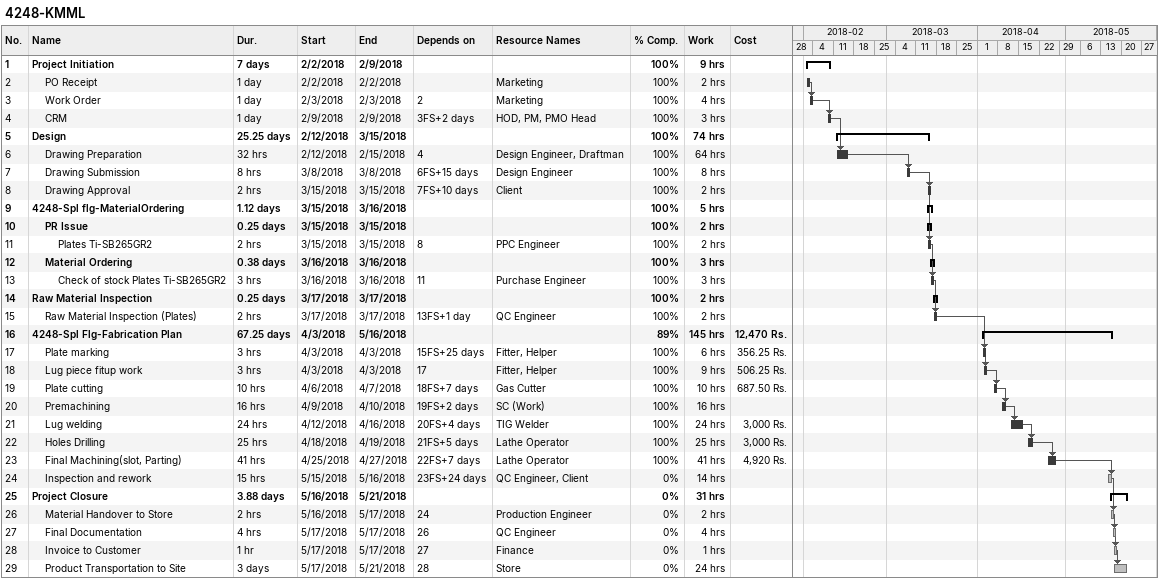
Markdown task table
4248-KMML

| ID | Level | Task | Duration | Start | Finish | Predecessors | Resources | % complete | Work (h) | Cost (Rs.) |
|---|---|---|---|---|---|---|---|---|---|---|
| 1 | 1 | **Project Initiation** | 7d | 2018-02-02 | 2018-02-09 |  |  | 100 | 9 |  |
| 2 | 2 | PO Receipt | 1d | 2018-02-02 | 2018-02-02 |  | Marketing | 100 | 2 |  |
| 3 | 2 | Work Order | 1d | 2018-02-03 | 2018-02-03 | 2 | Marketing | 100 | 4 |  |
| 4 | 2 | CRM | 1d | 2018-02-09 | 2018-02-09 | 3FS+2d | HOD, PM, PMO Head | 100 | 3 |  |
| 5 | 1 | **Design** | 25.25d | 2018-02-12 | 2018-03-15 |  |  | 100 | 74 |  |
| 6 | 2 | Drawing Preparation | 32h | 2018-02-12 | 2018-02-15 | 4 | Design Engineer, Draftman | 100 | 64 |  |
| 7 | 2 | Drawing Submission | 8h | 2018-03-08 | 2018-03-08 | 6FS+15d | Design Engineer | 100 | 8 |  |
| 8 | 2 | Drawing Approval | 2h | 2018-03-15 | 2018-03-15 | 7FS+10d | Client | 100 | 2 |  |
| 9 | 1 | **4248-Spl flg-MaterialOrdering** | 1.12d | 2018-03-15 | 2018-03-16 |  |  | 100 | 5 |  |
| 10 | 2 | **PR Issue** | 0.25d | 2018-03-15 | 2018-03-15 |  |  | 100 | 2 |  |
| 11 | 3 | Plates Ti-SB265GR2 | 2h | 2018-03-15 | 2018-03-15 | 8 | PPC Engineer | 100 | 2 |  |
| 12 | 2 | **Material Ordering** | 0.38d | 2018-03-16 | 2018-03-16 |  |  | 100 | 3 |  |
| 13 | 3 | Check of stock Plates Ti-SB265GR2 | 3h | 2018-03-16 | 2018-03-16 | 11 | Purchase Engineer | 100 | 3 |  |
| 14 | 1 | **Raw Material Inspection** | 0.25d | 2018-03-17 | 2018-03-17 |  |  | 100 | 2 |  |
| 15 | 2 | Raw Material Inspection (Plates) | 2h | 2018-03-17 | 2018-03-17 | 13FS+1d | QC Engineer | 100 | 2 |  |
| 16 | 1 | **4248-Spl Flg-Fabrication Plan** | 67.25d | 2018-04-03 | 2018-05-16 |  |  | 89 | 145 | 12470 |
| 17 | 2 | Plate marking | 3h | 2018-04-03 | 2018-04-03 | 15FS+25d | Fitter, Helper | 100 | 6 | 356.25 |
| 18 | 2 | Lug piece fitup work | 3h | 2018-04-03 | 2018-04-03 | 17 | Fitter, Helper | 100 | 9 | 506.25 |
| 19 | 2 | Plate cutting | 10h | 2018-04-06 | 2018-04-07 | 18FS+7d | Gas Cutter | 100 | 10 | 687.50 |
| 20 | 2 | Premachining | 16h | 2018-04-09 | 2018-04-10 | 19FS+2d | SC (Work) | 100 | 16 |  |
| 21 | 2 | Lug welding | 24h | 2018-04-12 | 2018-04-16 | 20FS+4d | TIG Welder | 100 | 24 | 3000 |
| 22 | 2 | Holes Drilling | 25h | 2018-04-18 | 2018-04-19 | 21FS+5d | Lathe Operator | 100 | 25 | 3000 |
| 23 | 2 | Final Machining(slot, Parting) | 41h | 2018-04-25 | 2018-04-27 | 22FS+7d | Lathe Operator | 100 | 41 | 4920 |
| 24 | 2 | Inspection and rework | 15h | 2018-05-15 | 2018-05-16 | 23FS+24d | QC Engineer, Client | 0 | 14 |  |
| 25 | 1 | **Project Closure** | 3.88d | 2018-05-16 | 2018-05-21 |  |  | 0 | 31 |  |
| 26 | 2 | Material Handover to Store | 2h | 2018-05-16 | 2018-05-17 | 24 | Production Engineer | 0 | 2 |  |
| 27 | 2 | Final Documentation | 4h | 2018-05-17 | 2018-05-17 | 26 | QC Engineer | 0 | 4 |  |
| 28 | 2 | Invoice to Customer | 1h | 2018-05-17 | 2018-05-17 | 27 | Finance | 0 | 1 |  |
| 29 | 2 | Product Transportation to Site | 3d | 2018-05-17 | 2018-05-21 | 28 | Store | 0 | 24 |  |
